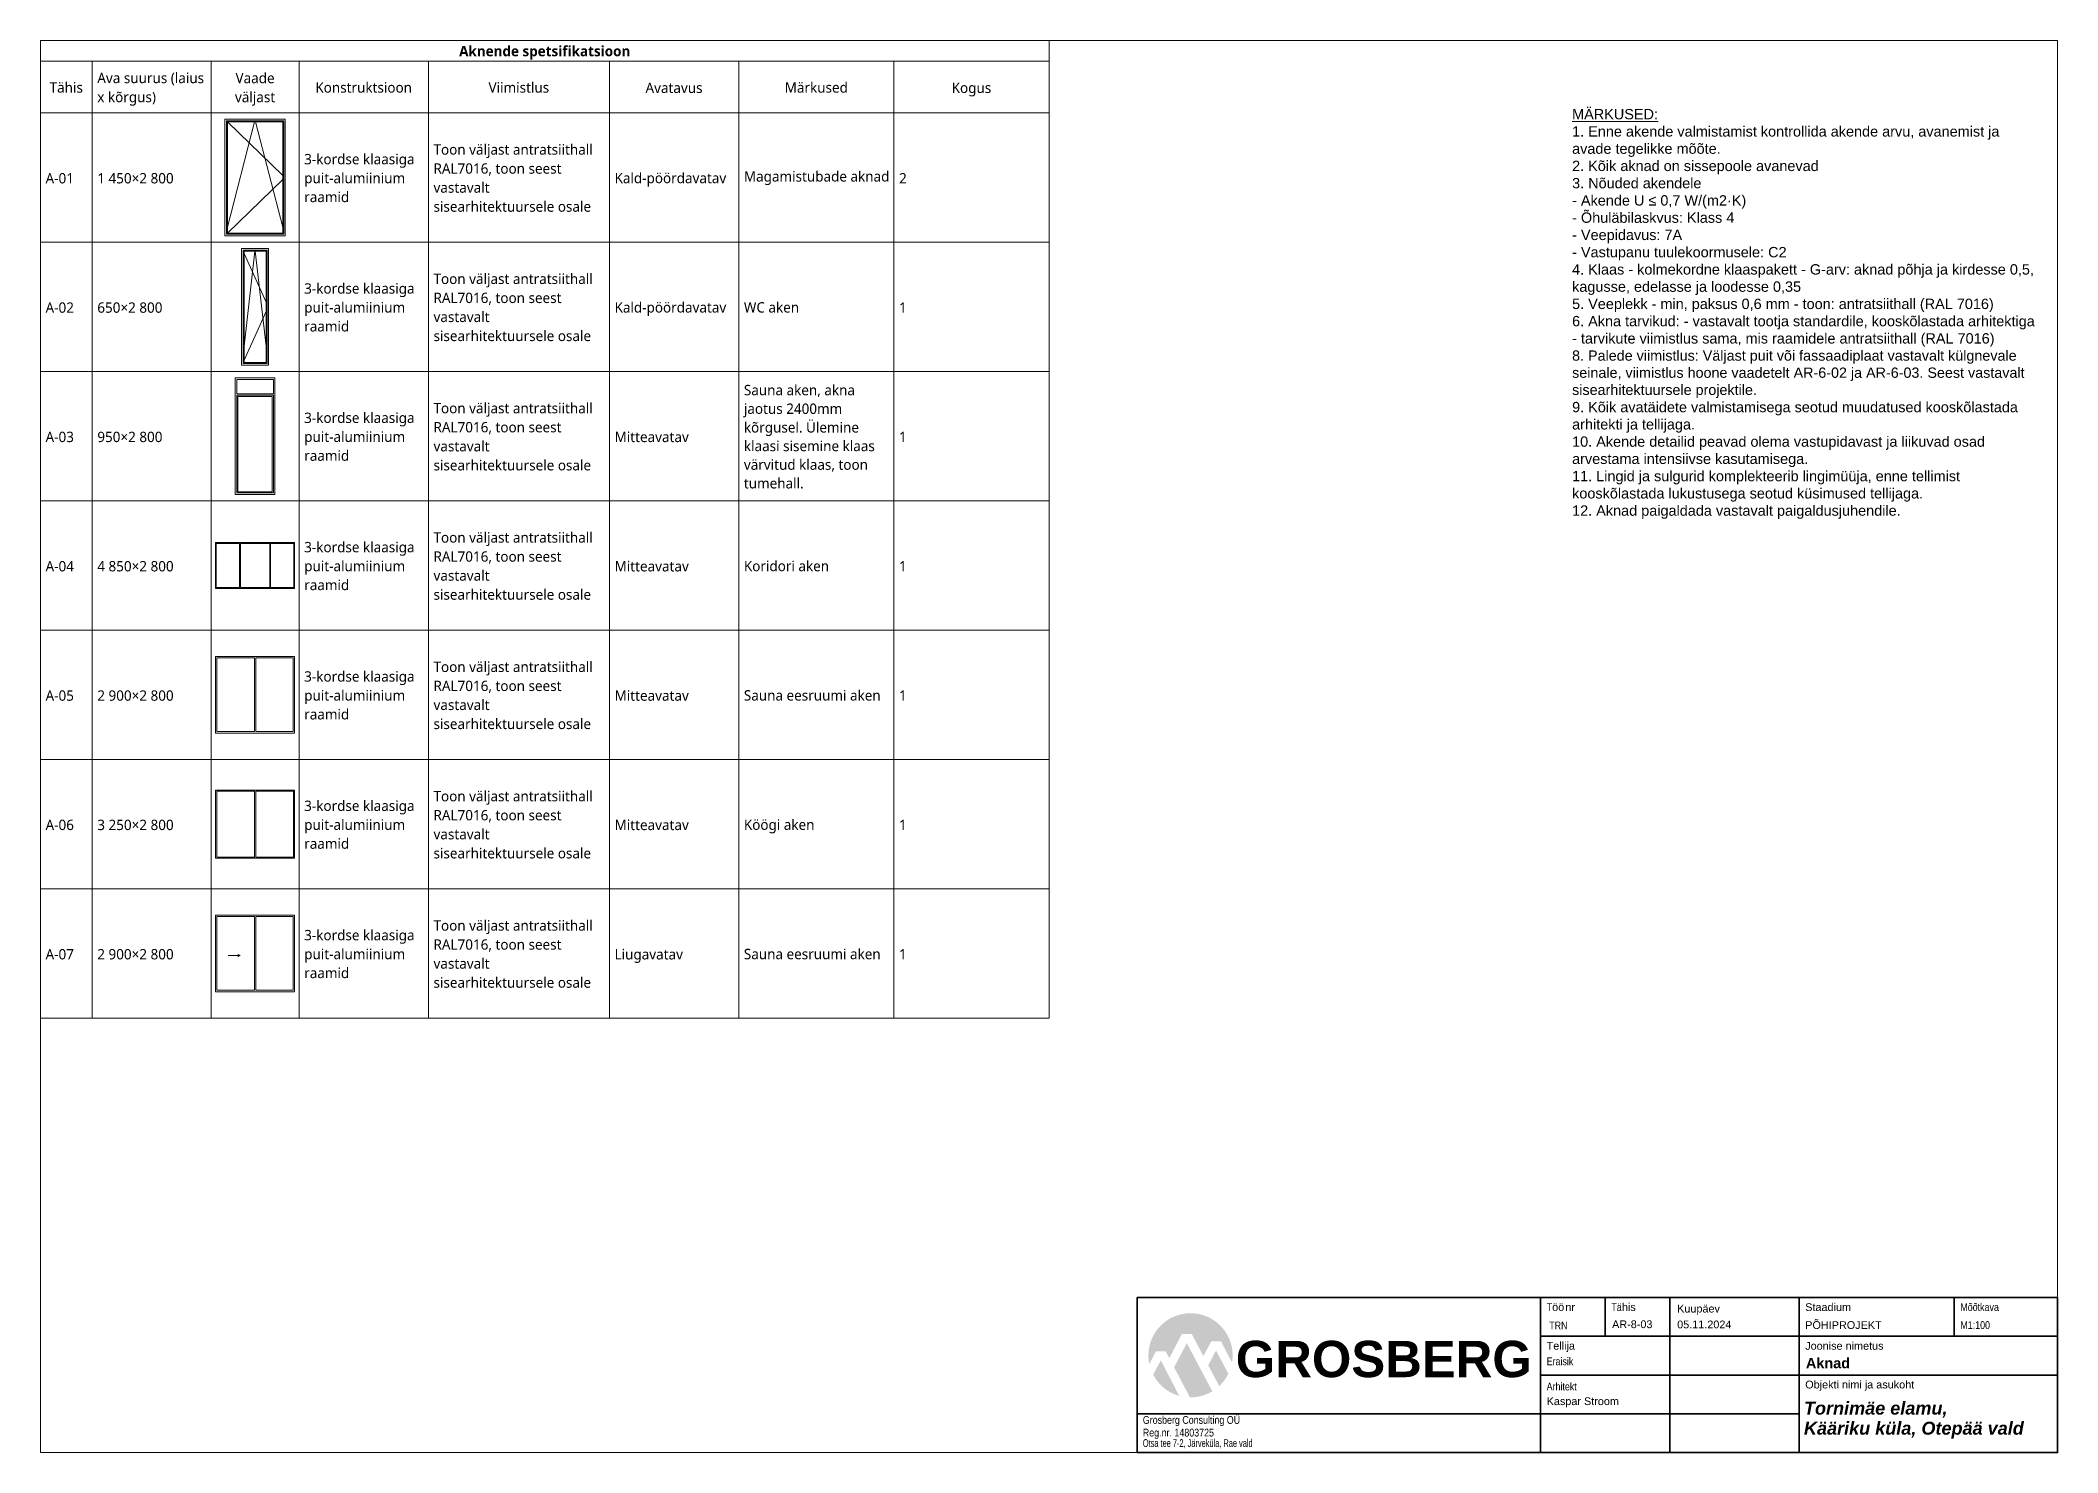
# Paper-space layout 'TRN_PP_AR-8-03_V01_Akende-spetsifikatsioon' of a CAD drawing. Header units: millimetres. Extents: x 20 to 410, y 14 to 287.
import ezdxf
from ezdxf.xclip import XClip

# ---------------------------------------------------------------- set-up
doc = ezdxf.new("R2010")
doc.units = ezdxf.units.MM
doc.header["$MEASUREMENT"] = 0
doc.header["$XCLIPFRAME"] = 0
for name, color, linetype, lineweight in [('0_Pen_No__1', 7, 'Continuous', 13), ('Annotation - General_Pen_No__1', 7, 'Continuous', 13), ('Annotation - Text.AR#1_Pen_No__21', 7, 'Continuous', 35), ('Drawing & Figure_Pen_No__1', 7, 'Continuous', 13), ('Drawing & Figure_Pen_No__7', 7, 'Continuous', 35), ('New_0_Pen_No__1', 7, 'Continuous', 13), ('New_0_Pen_No__2', 8, 'Continuous', 15)]:
    doc.layers.add(name, color=color, linetype=linetype, lineweight=lineweight)
doc.layers.add('Drawing & Figure', color=7, linetype='Continuous')
for name, color, linetype, lineweight, true_color in [('Drawing & Figure_Pen_No__109', 7, 'Continuous', 13, 0xb4e4dc), ('Drawing & Figure_Pen_No__69', 7, 'Continuous', 20, 0x71cebe), ('New_0_Pen_No__102', 7, 'Continuous', 13, 0xcccccc)]:
    doc.layers.add(name, color=color, linetype=linetype, lineweight=lineweight, true_color=true_color)
doc.styles.add('GENERATED_STYLE_1', font='')
doc.styles.add('GENERATED_STYLE_2', font='')
doc.styles.add('GENERATED_STYLE_3', font='')
doc.styles.add('GENERATED_STYLE_4', font='')
doc.styles.add('GENERATED_STYLE_5', font='')
doc.styles.add('GENERATED_STYLE_6', font='malgunsl.ttf')
doc.styles.get('GENERATED_STYLE_1').set_extended_font_data('Arial Narrow')
doc.styles.get('GENERATED_STYLE_2').set_extended_font_data('Arial')
doc.styles.get('GENERATED_STYLE_3').set_extended_font_data('Arial', italic=True, bold=True)
doc.styles.get('GENERATED_STYLE_4').set_extended_font_data('Arial', bold=True)
doc.styles.get('GENERATED_STYLE_5').set_extended_font_data('Malgun Gothic Semilight', bold=True)

# ---------------------------------------------------------------- blocks, each defined once
blk = doc.blocks.new('Drawing_1_1', base_point=(20.01, 286.99))
at = {"layer": 'New_0_Pen_No__1', "color": 7, "linetype": 'Continuous', "lineweight": 13}
for p, q in [((20.01, 286.99), (215.01, 286.99)), ((20.01, 282.99), (20.01, 286.99)), ((215.01, 282.99), (215.01, 286.99)), ((20.01, 282.99), (215.01, 282.99)), ((20.01, 272.99), (20.01, 282.99)), ((30.01, 272.99), (30.01, 282.99)), ((53.01, 272.99), (53.01, 282.99)), ((70.01, 272.99), (70.01, 282.99)), ((95.01, 272.99), (95.01, 282.99)), ((130.01, 272.99), (130.01, 282.99)), ((155.01, 272.99), (155.01, 282.99)), ((185.01, 272.99), (185.01, 282.99)), ((215.01, 272.99), (215.01, 282.99)), ((20.01, 272.99), (30.01, 272.99)), ((20.01, 247.99), (20.01, 272.99)), ((30.01, 272.99), (53.01, 272.99)), ((30.01, 247.99), (30.01, 272.99)), ((53.01, 272.99), (70.01, 272.99)), ((53.01, 247.99), (53.01, 272.99)), ((55.68, 271.46), (55.68, 271.74)), ((55.68, 271.74), (67.34, 271.74)), ((55.68, 249.52), (55.68, 271.46)), ((55.97, 271.46), (55.97, 249.52)), ((67.05, 271.46), (55.97, 271.46)), ((56.17, 271.26), (56.17, 249.72)), ((66.85, 271.26), (56.17, 271.26)), ((66.85, 249.72), (66.85, 271.26)), ((67.05, 249.52), (67.05, 271.46)), ((67.34, 271.74), (67.34, 271.46)), ((67.34, 271.46), (67.34, 249.52)), ((70.01, 272.99), (95.01, 272.99)), ((70.01, 247.99), (70.01, 272.99)), ((95.01, 272.99), (130.01, 272.99)), ((95.01, 247.99), (95.01, 272.99)), ((130.01, 272.99), (155.01, 272.99)), ((130.01, 247.99), (130.01, 272.99)), ((155.01, 272.99), (185.01, 272.99)), ((155.01, 247.99), (155.01, 272.99)), ((185.01, 272.99), (215.01, 272.99)), ((185.01, 247.99), (185.01, 272.99)), ((215.01, 247.99), (215.01, 272.99)), ((56.17, 249.72), (66.85, 249.72)), ((20.01, 247.99), (30.01, 247.99)), ((20.01, 222.99), (20.01, 247.99)), ((30.01, 247.99), (53.01, 247.99)), ((30.01, 222.99), (30.01, 247.99)), ((53.01, 247.99), (70.01, 247.99)), ((53.01, 222.99), (53.01, 247.99)), ((55.68, 249.24), (55.68, 249.52)), ((67.34, 249.24), (55.68, 249.24)), ((55.97, 249.52), (67.05, 249.52)), ((58.9, 246.46), (58.9, 246.74)), ((58.9, 246.74), (64.12, 246.74)), ((58.9, 224.52), (58.9, 246.46)), ((59.18, 246.46), (59.18, 224.52)), ((63.84, 246.46), (59.18, 246.46)), ((59.38, 246.26), (59.38, 224.72)), ((63.64, 246.26), (59.38, 246.26)), ((63.64, 224.72), (63.64, 246.26)), ((63.84, 224.52), (63.84, 246.46)), ((64.12, 246.74), (64.12, 246.46)), ((64.12, 246.46), (64.12, 224.52)), ((67.34, 249.52), (67.34, 249.24)), ((70.01, 247.99), (95.01, 247.99)), ((70.01, 222.99), (70.01, 247.99)), ((95.01, 247.99), (130.01, 247.99)), ((95.01, 222.99), (95.01, 247.99)), ((130.01, 247.99), (155.01, 247.99)), ((130.01, 222.99), (130.01, 247.99)), ((155.01, 247.99), (185.01, 247.99)), ((155.01, 222.99), (155.01, 247.99)), ((185.01, 247.99), (215.01, 247.99)), ((185.01, 222.99), (185.01, 247.99)), ((215.01, 222.99), (215.01, 247.99)), ((20.01, 222.99), (30.01, 222.99)), ((20.01, 197.99), (20.01, 222.99)), ((30.01, 222.99), (53.01, 222.99)), ((30.01, 197.99), (30.01, 222.99)), ((53.01, 222.99), (70.01, 222.99)), ((53.01, 197.99), (53.01, 222.99)), ((58.9, 224.24), (58.9, 224.52)), ((64.12, 224.24), (58.9, 224.24)), ((59.18, 224.52), (63.84, 224.52)), ((59.38, 224.72), (63.64, 224.72)), ((64.12, 224.52), (64.12, 224.24)), ((70.01, 222.99), (95.01, 222.99)), ((70.01, 197.99), (70.01, 222.99)), ((95.01, 222.99), (130.01, 222.99)), ((95.01, 197.99), (95.01, 222.99)), ((130.01, 222.99), (155.01, 222.99)), ((130.01, 197.99), (130.01, 222.99)), ((155.01, 222.99), (185.01, 222.99)), ((155.01, 197.99), (155.01, 222.99)), ((185.01, 222.99), (215.01, 222.99)), ((185.01, 197.99), (185.01, 222.99)), ((215.01, 197.99), (215.01, 222.99)), ((57.69, 221.46), (57.69, 221.74)), ((57.69, 221.74), (65.33, 221.74)), ((57.69, 199.52), (57.69, 221.46)), ((57.97, 221.46), (57.97, 218.67)), ((65.05, 221.46), (57.97, 221.46)), ((57.97, 218.67), (65.05, 218.67)), ((65.05, 218.67), (65.05, 221.46)), ((65.33, 221.74), (65.33, 221.46)), ((65.33, 221.46), (65.33, 199.52)), ((57.97, 218.39), (57.97, 199.52)), ((65.05, 218.39), (57.97, 218.39)), ((58.18, 218.18), (58.18, 199.72)), ((64.84, 218.18), (58.18, 218.18)), ((64.84, 199.72), (64.84, 218.18)), ((65.05, 199.52), (65.05, 218.39)), ((57.69, 199.24), (57.69, 199.52)), ((65.33, 199.24), (57.69, 199.24)), ((57.97, 199.52), (65.05, 199.52)), ((58.18, 199.72), (64.84, 199.72)), ((65.33, 199.52), (65.33, 199.24)), ((20.01, 197.99), (30.01, 197.99)), ((20.01, 172.99), (20.01, 197.99)), ((30.01, 197.99), (53.01, 197.99)), ((30.01, 172.99), (30.01, 197.99)), ((53.01, 197.99), (70.01, 197.99)), ((53.01, 172.99), (53.01, 197.99)), ((70.01, 197.99), (95.01, 197.99)), ((70.01, 172.99), (70.01, 197.99)), ((95.01, 197.99), (130.01, 197.99)), ((95.01, 172.99), (95.01, 197.99)), ((130.01, 197.99), (155.01, 197.99)), ((130.01, 172.99), (130.01, 197.99)), ((155.01, 197.99), (185.01, 197.99)), ((155.01, 172.99), (155.01, 197.99)), ((185.01, 197.99), (215.01, 197.99)), ((185.01, 172.99), (185.01, 197.99)), ((215.01, 172.99), (215.01, 197.99)), ((69.16, 189.91), (53.86, 189.91)), ((53.86, 189.91), (53.86, 189.75)), ((53.86, 189.75), (53.86, 181.23)), ((54.02, 181.23), (54.02, 189.75)), ((54.02, 189.75), (58.51, 189.75)), ((58.51, 189.75), (58.51, 181.23)), ((58.67, 181.23), (58.67, 189.75)), ((58.67, 189.75), (64.35, 189.75)), ((64.35, 189.75), (64.35, 181.23)), ((64.51, 181.23), (64.51, 189.75)), ((64.51, 189.75), (69, 189.75)), ((69, 189.75), (69, 181.23)), ((69.16, 189.75), (69.16, 189.91)), ((69.16, 181.23), (69.16, 189.75)), ((53.86, 181.23), (53.86, 181.07)), ((53.86, 181.07), (69.16, 181.07)), ((58.51, 181.23), (54.02, 181.23)), ((64.35, 181.23), (58.67, 181.23)), ((69, 181.23), (64.51, 181.23)), ((69.16, 181.07), (69.16, 181.23)), ((20.01, 172.99), (30.01, 172.99)), ((20.01, 147.99), (20.01, 172.99)), ((30.01, 172.99), (53.01, 172.99)), ((30.01, 147.99), (30.01, 172.99)), ((53.01, 172.99), (70.01, 172.99)), ((53.01, 147.99), (53.01, 172.99)), ((70.01, 172.99), (95.01, 172.99)), ((70.01, 147.99), (70.01, 172.99)), ((95.01, 172.99), (130.01, 172.99)), ((95.01, 147.99), (95.01, 172.99)), ((130.01, 172.99), (155.01, 172.99)), ((130.01, 147.99), (130.01, 172.99)), ((155.01, 172.99), (185.01, 172.99)), ((155.01, 147.99), (155.01, 172.99)), ((185.01, 172.99), (215.01, 172.99)), ((185.01, 147.99), (185.01, 172.99)), ((215.01, 147.99), (215.01, 172.99)), ((53.86, 167.61), (53.86, 167.88)), ((53.86, 167.88), (69.16, 167.88)), ((69.16, 167.88), (69.16, 167.61)), ((53.86, 153.37), (53.86, 167.61)), ((54.12, 167.61), (54.12, 153.37)), ((61.38, 167.61), (54.12, 167.61)), ((61.38, 153.37), (61.38, 167.61)), ((61.64, 167.61), (61.64, 153.37)), ((68.9, 167.61), (61.64, 167.61)), ((68.9, 153.37), (68.9, 167.61)), ((69.16, 167.61), (69.16, 153.37)), ((53.86, 153.1), (53.86, 153.37)), ((69.16, 153.1), (53.86, 153.1)), ((54.12, 153.37), (61.38, 153.37)), ((61.64, 153.37), (68.9, 153.37)), ((69.16, 153.37), (69.16, 153.1)), ((20.01, 147.99), (30.01, 147.99)), ((20.01, 122.99), (20.01, 147.99)), ((30.01, 147.99), (53.01, 147.99)), ((30.01, 122.99), (30.01, 147.99)), ((53.01, 147.99), (70.01, 147.99)), ((53.01, 122.99), (53.01, 147.99)), ((70.01, 147.99), (95.01, 147.99)), ((70.01, 122.99), (70.01, 147.99)), ((95.01, 147.99), (130.01, 147.99)), ((95.01, 122.99), (95.01, 147.99)), ((130.01, 147.99), (155.01, 147.99)), ((130.01, 122.99), (130.01, 147.99)), ((155.01, 147.99), (185.01, 147.99)), ((155.01, 122.99), (155.01, 147.99)), ((185.01, 147.99), (215.01, 147.99)), ((185.01, 122.99), (185.01, 147.99)), ((215.01, 122.99), (215.01, 147.99)), ((53.86, 141.85), (53.86, 142.08)), ((53.86, 142.08), (69.16, 142.08)), ((53.86, 129.13), (53.86, 141.85)), ((54.1, 141.85), (54.1, 129.13)), ((61.39, 141.85), (54.1, 141.85)), ((61.39, 129.13), (61.39, 141.85)), ((61.63, 141.85), (61.63, 129.13)), ((68.92, 141.85), (61.63, 141.85)), ((68.92, 129.13), (68.92, 141.85)), ((69.16, 142.08), (69.16, 141.85)), ((69.16, 141.85), (69.16, 129.13)), ((53.86, 128.9), (53.86, 129.13)), ((69.16, 128.9), (53.86, 128.9)), ((54.1, 129.13), (61.39, 129.13)), ((61.63, 129.13), (68.92, 129.13)), ((69.16, 129.13), (69.16, 128.9)), ((20.01, 122.99), (30.01, 122.99)), ((20.01, 97.99), (20.01, 122.99)), ((30.01, 122.99), (53.01, 122.99)), ((30.01, 97.99), (30.01, 122.99)), ((53.01, 122.99), (70.01, 122.99)), ((53.01, 97.99), (53.01, 122.99)), ((70.01, 122.99), (95.01, 122.99)), ((70.01, 97.99), (70.01, 122.99)), ((95.01, 122.99), (130.01, 122.99)), ((95.01, 97.99), (95.01, 122.99)), ((130.01, 122.99), (155.01, 122.99)), ((130.01, 97.99), (130.01, 122.99)), ((155.01, 122.99), (185.01, 122.99)), ((155.01, 97.99), (155.01, 122.99)), ((185.01, 122.99), (215.01, 122.99)), ((185.01, 97.99), (185.01, 122.99)), ((215.01, 97.99), (215.01, 122.99)), ((53.86, 117.61), (53.86, 117.88)), ((53.86, 117.88), (69.16, 117.88)), ((53.86, 103.37), (53.86, 117.61)), ((54.12, 117.61), (54.12, 103.37)), ((61.38, 117.61), (54.12, 117.61)), ((61.38, 103.37), (61.38, 117.61)), ((61.64, 117.61), (61.64, 103.37)), ((68.9, 117.61), (61.64, 117.61)), ((68.9, 103.37), (68.9, 117.61)), ((69.16, 117.88), (69.16, 117.61)), ((69.16, 117.61), (69.16, 103.37)), ((58.62, 110.12), (56.29, 110.12)), ((53.86, 103.1), (53.86, 103.37)), ((69.16, 103.1), (53.86, 103.1)), ((54.12, 103.37), (61.38, 103.37)), ((61.64, 103.37), (68.9, 103.37)), ((69.16, 103.37), (69.16, 103.1)), ((20.01, 97.99), (30.01, 97.99)), ((30.01, 97.99), (53.01, 97.99)), ((53.01, 97.99), (70.01, 97.99)), ((70.01, 97.99), (95.01, 97.99)), ((95.01, 97.99), (130.01, 97.99)), ((130.01, 97.99), (155.01, 97.99)), ((155.01, 97.99), (185.01, 97.99)), ((185.01, 97.99), (215.01, 97.99))]:
    blk.add_line(p, q, dxfattribs=at)
at = {"layer": 'New_0_Pen_No__102', "color": 254, "linetype": 'Continuous', "lineweight": 13, "true_color": 0xcccccc}
for p, q in [((55.97, 271.46), (56.18, 271.26)), ((56.17, 250.88), (61.41, 271.26)), ((56.18, 271.26), (66.85, 260.88)), ((61.41, 271.26), (61.46, 271.46)), ((61.61, 271.26), (61.56, 271.46)), ((66.85, 250.88), (61.61, 271.26)), ((56.18, 249.72), (66.85, 260.1)), ((66.85, 260.88), (67.05, 260.69)), ((66.85, 260.1), (67.05, 260.29)), ((55.97, 250.1), (56.17, 250.88)), ((55.97, 249.52), (56.18, 249.72)), ((67.05, 250.1), (66.85, 250.88)), ((59.18, 246.22), (59.38, 245.77)), ((59.38, 227.87), (61.46, 246.26)), ((59.38, 245.77), (63.64, 236.38)), ((61.46, 246.26), (61.49, 246.46)), ((61.56, 246.26), (61.53, 246.46)), ((63.64, 227.87), (61.56, 246.26)), ((59.38, 225.21), (63.64, 234.6)), ((63.64, 236.38), (63.84, 235.93)), ((63.64, 234.6), (63.84, 235.05)), ((59.18, 226.09), (59.38, 227.87)), ((63.84, 226.09), (63.64, 227.87)), ((59.18, 224.76), (59.38, 225.21))]:
    blk.add_line(p, q, dxfattribs=at)
at = {"layer": 'New_0_Pen_No__2', "color": 8, "linetype": 'Continuous', "lineweight": 15}
for q in [(58.17, 110.38), (58.17, 109.85)]:
    blk.add_line((58.62, 110.12), q, dxfattribs=at)
at = {"layer": '0_Pen_No__1', "color": 7, "linetype": 'Continuous', "lineweight": 13, "char_height": 2}
for s, insert, attachment_point, style in [('\\A1;{\\pqc;\\fMalgun Gothic Semilight|b1|i0|c0|p34;Aknende spetsifikatsioon}', (117.51, 284.58), 5, 'GENERATED_STYLE_5'), ('\\A1;{\\pqc;\\fMalgun Gothic Semilight|b0|i0|c0|p34;Tähis}', (25.01, 277.87), 5, 'GENERATED_STYLE_6'), ('\\A1;{\\pqc;\\fMalgun Gothic Semilight|b0|i0|c0|p34;Konstruktsioon}', (82.51, 277.87), 5, 'GENERATED_STYLE_6'), ('\\A1;{\\pqc;\\fMalgun Gothic Semilight|b0|i0|c0|p34;Viimistlus}', (112.51, 277.87), 5, 'GENERATED_STYLE_6'), ('\\A1;{\\pqc;\\fMalgun Gothic Semilight|b0|i0|c0|p34;Avatavus}', (142.51, 277.81), 5, 'GENERATED_STYLE_6'), ('\\A1;{\\pqc;\\fMalgun Gothic Semilight|b0|i0|c0|p34;Märkused}', (170.01, 277.87), 5, 'GENERATED_STYLE_6'), ('\\A1;{\\pqc;\\fMalgun Gothic Semilight|b0|i0|c0|p34;Kogus}', (200.01, 277.49), 5, 'GENERATED_STYLE_6'), ('\\A1;{\\pql;\\fMalgun Gothic Semilight|b0|i0|c0|p34;A-01}', (21.01, 260.33), 4, 'GENERATED_STYLE_6'), ('\\A1;{\\pql;\\fMalgun Gothic Semilight|b0|i0|c0|p34;1\xa0450×2\xa0800}', (31.01, 260.33), 4, 'GENERATED_STYLE_6'), ('\\A1;{\\pql;\\fMalgun Gothic Semilight|b0|i0|c0|p34;Kald-pöördavatav}', (131.01, 260.05), 4, 'GENERATED_STYLE_6'), ('\\A1;{\\pql;\\fMalgun Gothic Semilight|b0|i0|c0|p34;2}', (186.01, 260.34), 4, 'GENERATED_STYLE_6'), ('\\A1;{\\pql;\\fMalgun Gothic Semilight|b0|i0|c0|p34;A-02}', (21.01, 235.33), 4, 'GENERATED_STYLE_6'), ('\\A1;{\\pql;\\fMalgun Gothic Semilight|b0|i0|c0|p34;650×2\xa0800}', (31.01, 235.33), 4, 'GENERATED_STYLE_6'), ('\\A1;{\\pql;\\fMalgun Gothic Semilight|b0|i0|c0|p34;Kald-pöördavatav}', (131.01, 235.05), 4, 'GENERATED_STYLE_6'), ('\\A1;{\\pql;\\fMalgun Gothic Semilight|b0|i0|c0|p34;WC aken}', (156.01, 235.37), 4, 'GENERATED_STYLE_6'), ('\\A1;{\\pql;\\fMalgun Gothic Semilight|b0|i0|c0|p34;1}', (186.01, 235.35), 4, 'GENERATED_STYLE_6'), ('\\A1;{\\pql;\\fMalgun Gothic Semilight|b0|i0|c0|p34;A-03}', (21.01, 210.33), 4, 'GENERATED_STYLE_6'), ('\\A1;{\\pql;\\fMalgun Gothic Semilight|b0|i0|c0|p34;950×2\xa0800}', (31.01, 210.33), 4, 'GENERATED_STYLE_6'), ('\\A1;{\\pql;\\fMalgun Gothic Semilight|b0|i0|c0|p34;Mitteavatav}', (131.01, 210.33), 4, 'GENERATED_STYLE_6'), ('\\A1;{\\pql;\\fMalgun Gothic Semilight|b0|i0|c0|p34;1}', (186.01, 210.35), 4, 'GENERATED_STYLE_6'), ('\\A1;{\\pql;\\fMalgun Gothic Semilight|b0|i0|c0|p34;A-04}', (21.01, 185.33), 4, 'GENERATED_STYLE_6'), ('\\A1;{\\pql;\\fMalgun Gothic Semilight|b0|i0|c0|p34;4\xa0850×2\xa0800}', (31.01, 185.33), 4, 'GENERATED_STYLE_6'), ('\\A1;{\\pql;\\fMalgun Gothic Semilight|b0|i0|c0|p34;Mitteavatav}', (131.01, 185.33), 4, 'GENERATED_STYLE_6'), ('\\A1;{\\pql;\\fMalgun Gothic Semilight|b0|i0|c0|p34;Koridori aken}', (156.01, 185.37), 4, 'GENERATED_STYLE_6'), ('\\A1;{\\pql;\\fMalgun Gothic Semilight|b0|i0|c0|p34;1}', (186.01, 185.35), 4, 'GENERATED_STYLE_6'), ('\\A1;{\\pql;\\fMalgun Gothic Semilight|b0|i0|c0|p34;A-05}', (21.01, 160.33), 4, 'GENERATED_STYLE_6'), ('\\A1;{\\pql;\\fMalgun Gothic Semilight|b0|i0|c0|p34;2\xa0900×2\xa0800}', (31.01, 160.33), 4, 'GENERATED_STYLE_6'), ('\\A1;{\\pql;\\fMalgun Gothic Semilight|b0|i0|c0|p34;Mitteavatav}', (131.01, 160.33), 4, 'GENERATED_STYLE_6'), ('\\A1;{\\pql;\\fMalgun Gothic Semilight|b0|i0|c0|p34;Sauna eesruumi aken}', (156.01, 160.37), 4, 'GENERATED_STYLE_6'), ('\\A1;{\\pql;\\fMalgun Gothic Semilight|b0|i0|c0|p34;1}', (186.01, 160.35), 4, 'GENERATED_STYLE_6'), ('\\A1;{\\pql;\\fMalgun Gothic Semilight|b0|i0|c0|p34;Köögi aken}', (156.01, 135.05), 4, 'GENERATED_STYLE_6'), ('\\A1;{\\pql;\\fMalgun Gothic Semilight|b0|i0|c0|p34;A-06}', (21.01, 135.33), 4, 'GENERATED_STYLE_6'), ('\\A1;{\\pql;\\fMalgun Gothic Semilight|b0|i0|c0|p34;3\xa0250×2\xa0800}', (31.01, 135.33), 4, 'GENERATED_STYLE_6'), ('\\A1;{\\pql;\\fMalgun Gothic Semilight|b0|i0|c0|p34;Mitteavatav}', (131.01, 135.33), 4, 'GENERATED_STYLE_6'), ('\\A1;{\\pql;\\fMalgun Gothic Semilight|b0|i0|c0|p34;1}', (186.01, 135.35), 4, 'GENERATED_STYLE_6'), ('\\A1;{\\pql;\\fMalgun Gothic Semilight|b0|i0|c0|p34;A-07}', (21.01, 110.33), 4, 'GENERATED_STYLE_6'), ('\\A1;{\\pql;\\fMalgun Gothic Semilight|b0|i0|c0|p34;2\xa0900×2\xa0800}', (31.01, 110.33), 4, 'GENERATED_STYLE_6'), ('\\A1;{\\pql;\\fMalgun Gothic Semilight|b0|i0|c0|p34;Liugavatav}', (131.01, 110), 4, 'GENERATED_STYLE_6'), ('\\A1;{\\pql;\\fMalgun Gothic Semilight|b0|i0|c0|p34;Sauna eesruumi aken}', (156.01, 110.37), 4, 'GENERATED_STYLE_6'), ('\\A1;{\\pql;\\fMalgun Gothic Semilight|b0|i0|c0|p34;1}', (186.01, 110.35), 4, 'GENERATED_STYLE_6')]:
    blk.add_mtext(s, dxfattribs=dict(at, insert=insert, attachment_point=attachment_point, style=style))
at = {"layer": '0_Pen_No__1', "color": 7, "linetype": 'Continuous', "lineweight": 13, "char_height": 2, "style": 'GENERATED_STYLE_6'}
for s, insert, width, attachment_point, line_spacing_factor in [('\\A1;{\\pql;\\fMalgun Gothic Semilight|b0|i0|c0|p34;Ava suurus (laius x kõrgus)}', (31.01, 277.55), 21, 4, 1.10454), ('\\A1;{\\pqc;\\fMalgun Gothic Semilight|b0|i0|c0|p34;Vaade väljast}', (61.51, 277.54), 15, 5, 1.104998), ('\\A1;{\\pql;\\fMalgun Gothic Semilight|b0|i0|c0|p34;Toon väljast antratsiithall RAL7016, toon seest vastavalt sisearhitektuursele osale}', (96.01, 260.37), 33, 4, 1.1027), ('\\A1;{\\pql;\\fMalgun Gothic Semilight|b0|i0|c0|p34;3-kordse klaasiga puit-alumiinium raamid}', (71.01, 260.37), 23, 4, 1.096798), ('\\A1;{\\pql;\\fMalgun Gothic Semilight|b0|i0|c0|p34;Magamistubade aknad}', (156.01, 260.37), 28, 4, 4), ('\\A1;{\\pql;\\fMalgun Gothic Semilight|b0|i0|c0|p34;Toon väljast antratsiithall RAL7016, toon seest vastavalt sisearhitektuursele osale}', (96.01, 235.37), 33, 4, 1.1027), ('\\A1;{\\pql;\\fMalgun Gothic Semilight|b0|i0|c0|p34;3-kordse klaasiga puit-alumiinium raamid}', (71.01, 235.37), 23, 4, 1.096798), ('\\A1;{\\pql;\\fMalgun Gothic Semilight|b0|i0|c0|p34;Sauna aken, akna jaotus 2400mm kõrgusel. Ülemine klaasi sisemine klaas värvitud klaas, toon tumehall.}', (156.01, 210.37), 28, 4, 1.08039), ('\\A1;{\\pql;\\fMalgun Gothic Semilight|b0|i0|c0|p34;3-kordse klaasiga puit-alumiinium raamid}', (71.01, 210.37), 23, 4, 1.096798), ('\\A1;{\\pql;\\fMalgun Gothic Semilight|b0|i0|c0|p34;Toon väljast antratsiithall RAL7016, toon seest vastavalt sisearhitektuursele osale}', (96.01, 210.37), 33, 4, 1.1027), ('\\A1;{\\pql;\\fMalgun Gothic Semilight|b0|i0|c0|p34;Toon väljast antratsiithall RAL7016, toon seest vastavalt sisearhitektuursele osale}', (96.01, 185.37), 33, 4, 1.1027), ('\\A1;{\\pql;\\fMalgun Gothic Semilight|b0|i0|c0|p34;3-kordse klaasiga puit-alumiinium raamid}', (71.01, 185.37), 23, 4, 1.096798), ('\\A1;{\\pql;\\fMalgun Gothic Semilight|b0|i0|c0|p34;3-kordse klaasiga puit-alumiinium raamid}', (71.01, 160.37), 23, 4, 1.096798), ('\\A1;{\\pql;\\fMalgun Gothic Semilight|b0|i0|c0|p34;Toon väljast antratsiithall RAL7016, toon seest vastavalt sisearhitektuursele osale}', (96.01, 160.37), 33, 4, 1.1027), ('\\A1;{\\pql;\\fMalgun Gothic Semilight|b0|i0|c0|p34;Toon väljast antratsiithall RAL7016, toon seest vastavalt sisearhitektuursele osale}', (96.01, 135.37), 33, 4, 1.1027), ('\\A1;{\\pql;\\fMalgun Gothic Semilight|b0|i0|c0|p34;3-kordse klaasiga puit-alumiinium raamid}', (71.01, 135.37), 23, 4, 1.096798), ('\\A1;{\\pql;\\fMalgun Gothic Semilight|b0|i0|c0|p34;Toon väljast antratsiithall RAL7016, toon seest vastavalt sisearhitektuursele osale}', (96.01, 110.37), 33, 4, 1.1027), ('\\A1;{\\pql;\\fMalgun Gothic Semilight|b0|i0|c0|p34;3-kordse klaasiga puit-alumiinium raamid}', (71.01, 110.37), 23, 4, 1.096798)]:
    blk.add_mtext(s, dxfattribs=dict(at, insert=insert, width=width, attachment_point=attachment_point, line_spacing_factor=line_spacing_factor))

psp = doc.layouts.new('TRN_PP_AR-8-03_V01_Akende-spetsifikatsioon')

# ---------------------------------------------------------------- hatches: boundary and pattern name
at = {"layer": 'Drawing & Figure_Pen_No__109', "linetype": 'Continuous', "lineweight": 13, "true_color": 0xb4e4dc}
for points in [[(234.22, 32.81, 0.053034), (234.41, 31.1), (235.68, 33.6), (237.53, 33.6), (238.26, 32.29), (240.7, 36.93), (242.6, 36.93), (244.84, 32.67), (246.38, 35.52), (248.24, 35.52), (250.38, 31.45, 0.041996), (250.5, 32.81, 1)], [(241.65, 35.18), (239.19, 30.49), (242.25, 24.68, 0.140199), (246.57, 25.85)], [(236.62, 31.83), (235.13, 29.09, 0.209239), (240.18, 24.97)], [(247.29, 33.74), (245.78, 30.87), (247.92, 26.87, 0.091793), (249.68, 29.25)]]:
    psp.add_hatch(color=254, dxfattribs=at).paths.add_polyline_path(points)

# ---------------------------------------------------------------- linework, layer by layer
at = {"layer": 'Annotation - General_Pen_No__1', "color": 7, "linetype": 'Continuous', "lineweight": 13}
psp.add_lwpolyline([(20, 287), (410, 287), (410, 14), (20, 14)], close=True, dxfattribs=at)
at = {"layer": 'Drawing & Figure_Pen_No__7', "color": 7, "linetype": 'Continuous', "lineweight": 35}
for p, q in [((410, 43.99), (232.04, 43.99)), ((232.04, 43.99), (232.04, 14)), ((310.03, 14), (310.03, 43.99)), ((322.52, 36.49), (322.52, 43.99)), ((335.02, 14), (335.02, 43.99)), ((360.01, 29), (360.01, 43.99)), ((390.01, 43.99), (390.01, 36.49)), ((335.02, 36.49), (310.03, 36.49)), ((410, 36.49), (310.03, 36.49)), ((410, 36.49), (390.01, 36.49)), ((335.02, 29), (310.03, 29)), ((360.01, 29), (335.02, 29)), ((410, 29), (360.01, 29)), ((360.01, 29), (360.01, 14)), ((232.04, 21.5), (360.01, 21.5))]:
    psp.add_line(p, q, dxfattribs=at)
for points in [[(232.04, 14), (232.04, 43.99)], [(232.04, 43.99), (410, 43.99)], [(410, 43.99), (410, 14), (232.04, 14)]]:
    psp.add_lwpolyline(points, dxfattribs=at)

# ---------------------------------------------------------------- block references
at = {"layer": 'Drawing & Figure', "color": 151, "linetype": 'Continuous', "lineweight": 20, "true_color": 0x80c2ff}
ref = psp.add_blockref('Drawing_1_1', (20.01, 286.99), dxfattribs=at)
XClip(ref).set_block_clipping_path([(20, 75.2030665658), (240.4372942629, 287)])

# ---------------------------------------------------------------- texts
at = {"layer": '0_Pen_No__1', "color": 7, "linetype": 'Continuous', "lineweight": 13, "insert": (316.13, 234.12), "char_height": 2, "width": 89.7993, "attachment_point": 4, "style": 'GENERATED_STYLE_2'}
psp.add_mtext('\\A1;{\\pql;\\pt145.528;\\fArial|b0|i0|c0|p34;\\L\\LMÄRKUSED:\\P\\pql;\\pt145.528;\\fArial|b0|i0|c0|p34;\\l\\l1. Enne akende valmistamist kontrollida akende arvu, avanemist ja avade tegelikke mõõte. \\P\\pql;\\pt145.528;\\fArial|b0|i0|c0|p34;\\l\\l2. Kõik aknad on sissepoole avanevad\\P\\pql;\\pt145.528;\\fArial|b0|i0|c0|p34;\\l\\l3. Nõuded akendele \\P\\pql;\\pt145.528;\\fArial|b0|i0|c0|p34;\\l\\l- Akende U ≤ 0,7 W/(m2·K) \\P\\pql;\\pt145.528;\\fArial|b0|i0|c0|p34;\\l\\l- Õhuläbilaskvus: Klass 4 \\P\\pql;\\pt145.528;\\fArial|b0|i0|c0|p34;\\l\\l- Veepidavus: 7A \\P\\pql;\\pt145.528;\\fArial|b0|i0|c0|p34;\\l\\l- Vastupanu tuulekoormusele: C2 \\P\\pql;\\pt145.528;\\fArial|b0|i0|c0|p34;\\l\\l4. Klaas - kolmekordne klaaspakett - G-arv: aknad põhja ja kirdesse \\fArial|b0|i0|c0|p34;\\l\\l0,5, kagusse, edelasse ja loodesse 0,35\\fArial|b0|i0|c0|p34;\\l\\c26367;\\l \\P\\pql;\\pt145.528;\\fArial|b0|i0|c0|p34;\\C7;5. Veeplekk - min, paksus 0,6 mm - toon: antratsiithall (RAL 7016)\\P\\pql;\\pt145.528;\\fArial|b0|i0|c0|p34;6. Akna tarvikud: - vastavalt tootja standardile, kooskõlastada arhitektiga - tarvikute viimistlus sama, mis raamidele antratsiithall (RAL 7016)\\P\\pql;\\pt144.337;\\fArial|b0|i0|c0|p34;\\H0.991813x;8. Palede viimistlus: Väljast puit või fassaadiplaat vastavalt külgnevale seinale, viimistlus hoone vaadetelt AR-6-02 ja AR-6-03. Seest vastavalt sisearhitektuursele projektile\\fArial|b0|i0|c0|p34;\\H1.008254x;.\\P\\pql;\\pt145.528;\\fArial|b0|i0|c0|p34;9\\fArial|b0|i0|c0|p34;. Kõik avatäidete valmistamisega seotud muudatused kooskõlastada arhitekti ja tellijaga. \\P\\pql;\\pt145.528;\\fArial|b0|i0|c0|p34;1\\fArial|b0|i0|c0|p34;0\\fArial|b0|i0|c0|p34;. Akende detailid peavad olema vastupidavast ja liikuvad osad arvestama intensiivse kasutamisega. \\P\\pql;\\pt145.528;\\fArial|b0|i0|c0|p34;1\\fArial|b0|i0|c0|p34;1\\fArial|b0|i0|c0|p34;. Lingid ja sulgurid komplekteerib lingimüüja, enne tellimist kooskõlastada lukustusega seotud küsimused tellijaga. \\P\\pql;\\pt145.528;\\fArial|b0|i0|c0|p34;1\\fArial|b0|i0|c0|p34;2\\fArial|b0|i0|c0|p34;. Aknad paigaldada vastavalt paigaldusjuhendile.^I\\P\\pql;\\fArial|b0|i0|c0|p34;}', dxfattribs=at)
at = {"layer": 'Annotation - Text.AR#1_Pen_No__21', "color": 7, "linetype": 'Continuous', "lineweight": 35, "attachment_point": 1}
for s, insert, char_height, line_spacing_factor, style in [('\\A1;{\\pql;\\fArial|b1|i0|c0|p34;\\P\\pql;\\fArial|b0|i0|c0|p34;AR-8-03}', (323.86, 42.19), 1.5, 1.048483, 'GENERATED_STYLE_4'), ('\\A1;{\\pql;\\fArial|b0|i0|c0|p34;K\\fArial|b0|i0|c0|p34;uupäev\\P\\pql;\\fArial|b0|i0|c0|p34;05.11.2024}', (336.44, 42.59), 1.5, 1.222382, 'GENERATED_STYLE_2'), ('\\A1;{\\pql;\\fArial|b1|i0|c0|p34;\\P\\pql;\\fArial|b1|i0|c0|p34;Aknad}', (361.33, 35.82), 2, 1.04991, 'GENERATED_STYLE_4')]:
    psp.add_mtext(s, dxfattribs=dict(at, insert=insert, char_height=char_height, line_spacing_factor=line_spacing_factor, style=style))
at = {"layer": 'Drawing & Figure_Pen_No__1', "color": 7, "linetype": 'Continuous', "lineweight": 13, "insert": (360.95, 16.72), "char_height": 2.5, "attachment_point": 7, "line_spacing_factor": 0.931425, "style": 'GENERATED_STYLE_3'}
psp.add_mtext('\\A1;{\\pql;\\fArial|b1|i1|c0|p34;Tornimäe \\fArial|b1|i1|c0|p34;elamu\\fArial|b1|i1|c0|p34;, \\P\\pql;\\fArial|b1|i1|c0|p34;Kääriku küla, Otepää vald}', dxfattribs=at)
at = {"layer": 'Drawing & Figure_Pen_No__69', "color": 123, "linetype": 'Continuous', "lineweight": 20, "true_color": 0x71cebe, "insert": (251.11, 28.49), "char_height": 7.0227, "attachment_point": 7, "style": 'GENERATED_STYLE_4'}
psp.add_mtext('\\A1;{\\pql;\\fArial|b1|i0|c0|p34;GROSBERG}', dxfattribs=at)
at = {"layer": 'Drawing & Figure_Pen_No__7', "color": 7, "linetype": 'Continuous', "lineweight": 35, "char_height": 1.4996, "attachment_point": 7}
for s, insert, style in [('\\A1;{\\pql;\\fArial|b0|i0|c0|p34;his}', (325.76, 41.37), 'GENERATED_STYLE_2'), ('\\A1;{\\pql;\\fArial|b0|i0|c0|p34;Staadium}', (361.2, 41.36), 'GENERATED_STYLE_2'), ('\\A1;{\\pql;\\fArial Narrow|b0|i0|c0|p34;Mõõtkava}', (391.19, 41.36), 'GENERATED_STYLE_1'), ('\\A1;{\\pql;\\fArial Narrow|b0|i0|c0|p34;T}', (311.21, 41.39), 'GENERATED_STYLE_1'), ('\\A1;{\\pql;\\fArial Narrow|b0|i0|c0|p34;TRN}', (311.71, 37.83), 'GENERATED_STYLE_1'), ('\\A1;{\\pql;\\fArial|b0|i0|c0|p34;öö}', (312.27, 41.37), 'GENERATED_STYLE_2'), ('\\A1;{\\pql;\\fArial|b0|i0|c0|p34; nr}', (314.25, 41.39), 'GENERATED_STYLE_2'), ('\\A1;{\\pql;\\fArial Narrow|b0|i0|c0|p34;T}', (323.71, 41.39), 'GENERATED_STYLE_1'), ('\\A1;{\\pql;\\fArial Narrow|b0|i0|c0|p34;ä}', (324.77, 41.36), 'GENERATED_STYLE_1'), ('\\A1;{\\pql;\\fArial|b0|i0|c0|p34;PÕHI\\fArial|b0|i0|c0|p34;PROJEKT}', (361.2, 37.89), 'GENERATED_STYLE_2'), ('\\A1;{\\pql;\\fArial Narrow|b0|i0|c0|p34;M1:100}', (391.19, 37.89), 'GENERATED_STYLE_1'), ('\\A1;{\\pql;\\fArial|b0|i0|c0|p34;Tellija}', (311.21, 33.46), 'GENERATED_STYLE_2'), ('\\A1;{\\pql;\\fArial|b0|i0|c0|p34;Joonise nimetus}', (361.2, 33.87), 'GENERATED_STYLE_2'), ('\\A1;{\\pql;\\fArial Narrow|b0|i0|c0|p34;Eraisik}', (311.21, 30.88), 'GENERATED_STYLE_1'), ('\\A1;{\\pql;\\fArial Narrow|b0|i0|c0|p34;A\\fArial Narrow|b0|i0|c0|p34;rhitekt}', (311.21, 26.01), 'GENERATED_STYLE_1'), ('\\A1;{\\pql;\\fArial|b0|i0|c0|p34;Objekti nimi ja asukoht}', (361.2, 25.96), 'GENERATED_STYLE_2'), ('\\A1;{\\pql;\\fArial|b0|i0|c0|p34;Kaspar Stroom}', (311.21, 22.74), 'GENERATED_STYLE_2'), ('\\A1;{\\pql;\\fArial Narrow|b0|i0|c0|p34;Grosberg Consulting OÜ}', (233.14, 19.12), 'GENERATED_STYLE_1'), ('\\A1;{\\W0.800000x;\\pql;\\fArial Narrow|b0|i0|c0|p34;Otsa tee 7-2, Järveküla, Rae vald}', (233.14, 14.82), 'GENERATED_STYLE_1'), ('\\A1;{\\pql;\\fArial Narrow|b0|i0|c0|p34;Reg.nr. 14803725}', (233.14, 16.67), 'GENERATED_STYLE_1')]:
    psp.add_mtext(s, dxfattribs=dict(at, insert=insert, style=style))

doc.saveas('drawing.dxf')
